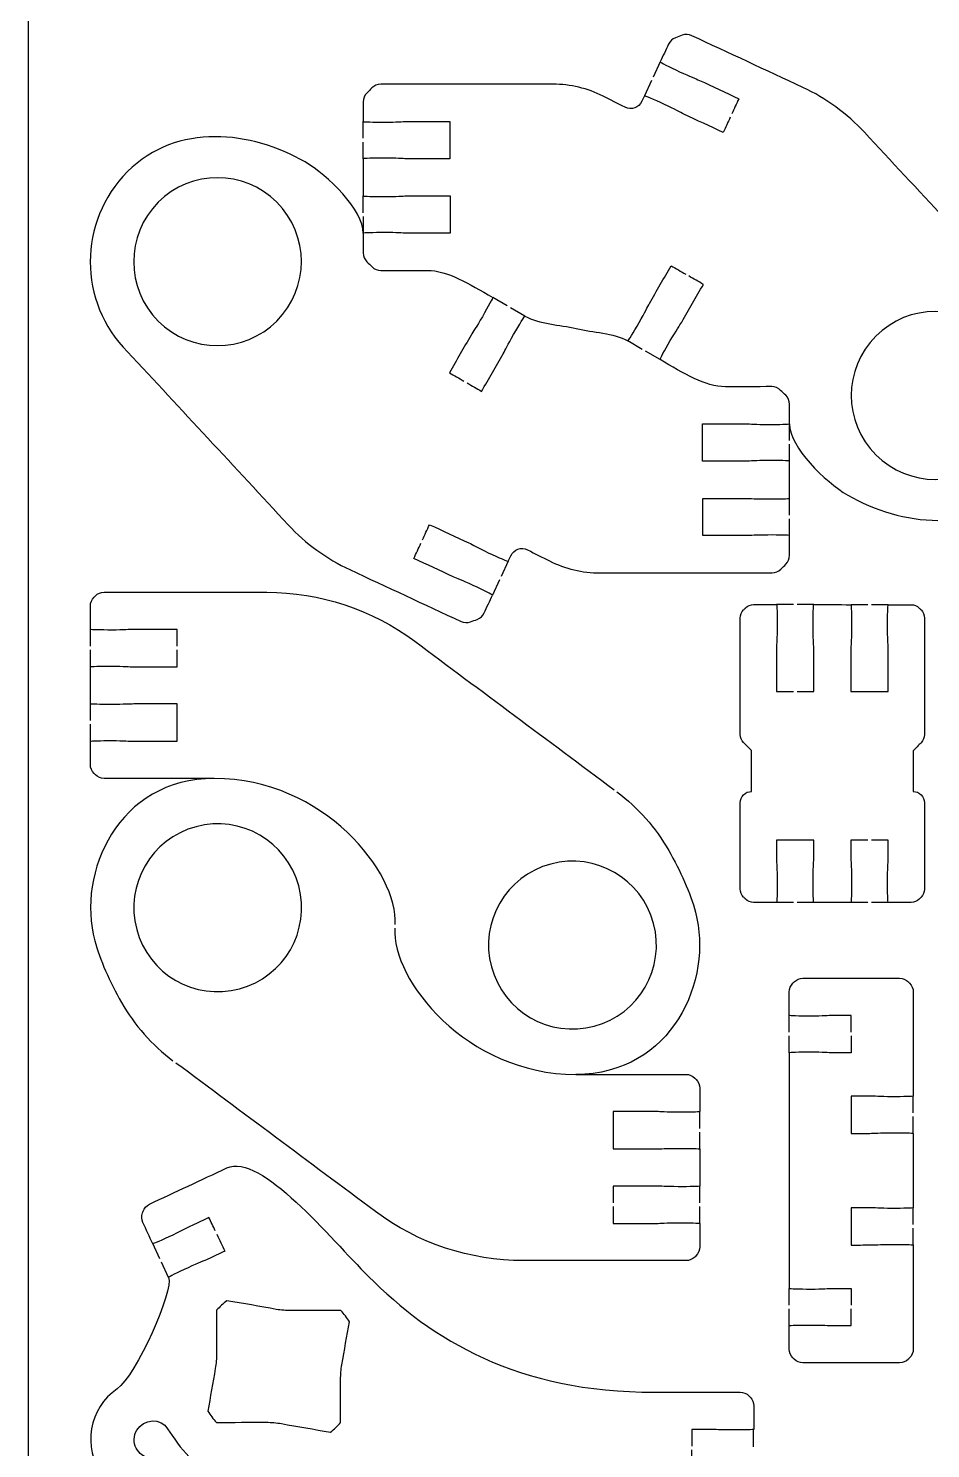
# Model space of a CAD drawing. Extents: x 0 to 410, y 0 to 300.
# Drawn here: x 0.2 to 72.9, y 127.8 to 242.2 of the extents above; entities that cross this region are included whole.
import ezdxf

# ---------------------------------------------------------------- set-up
doc = ezdxf.new("R2010")
doc.units = 0
doc.header["$MEASUREMENT"] = 0
doc.layers.add('DEFAULT', color=18, linetype='CONTINUOUS')

msp = doc.modelspace()

# ---------------------------------------------------------------- linework, layer by layer
at = {"layer": 'DEFAULT', "color": 18}
msp.add_lwpolyline([(200.18, 0.18), (0.18, 0.18), (0.18, 300.18), (200.18, 300.18)], close=True, dxfattribs=at)
at = {"layer": 'DEFAULT', "color": 1}
for points in [[(51.14, 239.54), (50.57, 238.32)], [(50.44, 238.04), (49.87, 236.82)], [(27.18, 233.39), (27.18, 234.74)], [(27.18, 231.74), (27.18, 233.09)], [(27.18, 227.39), (27.18, 228.74)], [(27.18, 227.09), (27.18, 225.92), (27.18, 225.74)], [(38.8, 219.88), (37.63, 220.56)], [(40.23, 219.06), (39.06, 219.73)], [(49.69, 216.37), (48.52, 217.05)], [(51.12, 215.55), (49.95, 216.23)], [(61.56, 209.02), (61.56, 210.37)], [(61.56, 207.37), (61.56, 208.72)], [(61.57, 203.02), (61.57, 204.36)], [(61.57, 201.37), (61.57, 202.72)], [(38.88, 199.29), (38.31, 198.07)], [(38.18, 197.8), (37.61, 196.57)], [(61.88, 195.8), (60.52, 195.8)], [(63.52, 195.8), (62.18, 195.8)], [(67.88, 195.79), (66.53, 195.79)], [(69.52, 195.79), (68.18, 195.79)], [(5.18, 192.45), (5.18, 193.8)], [(5.18, 190.8), (5.18, 192.15)], [(5.18, 186.45), (5.18, 187.79)], [(5.18, 184.8), (5.18, 186.15)], [(61.88, 171.8), (60.52, 171.8)], [(63.52, 171.8), (62.18, 171.8)], [(67.88, 171.79), (66.53, 171.79)], [(69.52, 171.79), (68.18, 171.79)], [(61.55, 161.33), (61.55, 162.68)], [(61.55, 159.68), (61.55, 161.03)], [(71.55, 154.83), (71.55, 156.18)], [(54.33, 153.58), (54.33, 154.93)], [(71.55, 153.18), (71.55, 154.53)], [(54.33, 151.93), (54.33, 153.28)], [(54.33, 147.57), (54.33, 148.92)], [(54.33, 145.92), (54.33, 147.27)], [(71.55, 145.83), (71.55, 147.18)], [(71.55, 144.18), (71.55, 145.53)], [(10.78, 143.07), (10.21, 144.29)], [(11.48, 141.57), (10.91, 142.79)], [(61.55, 139.33), (61.55, 140.68)], [(61.55, 137.68), (61.55, 139.03)], [(58.67, 127.92), (58.67, 129.27)]]:
    msp.add_lwpolyline(points, dxfattribs=at)
for points, knots in [([(61.56, 210.37), (61.56, 208.5), (64.43, 205.69), (66.26, 204.63), (70.57, 202.15), (76.58, 201.41), (80.58, 205.41), (84.58, 209.41), (84.57, 215.93), (80.57, 219.93), (76.25, 224.58), (71.93, 229.23), (67.61, 233.87), (66.2, 235.39), (64.52, 236.62), (62.64, 237.49), (59.66, 238.88), (56.67, 240.27), (53.68, 241.66), (53.44, 241.78), (53.16, 241.79), (52.91, 241.7), (52.73, 241.63), (52.55, 241.57), (52.37, 241.5), (52.12, 241.41), (51.92, 241.22), (51.81, 240.98), (51.58, 240.5), (51.36, 240.02), (51.14, 239.54), (51.14, 239.51), (51.84, 239.16), (52.7, 238.75), (53.57, 238.35), (54, 238.2), (54.3, 238.06), (55.36, 237.57), (56.42, 237.08), (57.48, 236.58), (57.29, 236.18), (57.1, 235.77), (56.91, 235.36)], [0, 0, 0, 0, 1, 1, 1, 2, 2, 2, 3, 3, 3, 56.960298, 56.960298, 56.960298, 57.960298, 57.960298, 57.960298, 86.002445, 86.002445, 86.002445, 87.002445, 87.002445, 87.002445, 88.644548, 88.644548, 88.644548, 89.644548, 89.644548, 89.644548, 94.145259, 94.145259, 94.145259, 95.145259, 95.145259, 95.145259, 96.145259, 96.145259, 96.145259, 106.068585, 106.068585, 106.068585, 109.893895, 109.893895, 109.893895, 109.893895]), ([(56.78, 235.09), (56.6, 234.68), (56.41, 234.27), (56.22, 233.86), (55.16, 234.35), (54.1, 234.84), (53.04, 235.34), (52.74, 235.48), (52.35, 235.72), (51.48, 236.12), (50.6, 236.53), (49.89, 236.83), (49.87, 236.81), (49.8, 236.66), (49.73, 236.51), (49.66, 236.37), (49.42, 235.85), (48.81, 235.64), (48.3, 235.9), (47.71, 236.19), (47.12, 236.49), (46.53, 236.79), (45.28, 237.42), (43.89, 237.75), (42.48, 237.75), (37.85, 237.75), (33.22, 237.75), (28.59, 237.74), (28.32, 237.74), (28.07, 237.64), (27.88, 237.45), (27.75, 237.32), (27.61, 237.18), (27.47, 237.04), (27.28, 236.85), (27.18, 236.6), (27.18, 236.33), (27.18, 235.8), (27.18, 235.27), (27.18, 234.74), (27.21, 234.71), (27.98, 234.69), (28.93, 234.69), (29.9, 234.7), (30.34, 234.74), (30.68, 234.75), (31.84, 234.75), (33.01, 234.75), (34.18, 234.75), (34.18, 233.75), (34.18, 232.74), (34.18, 231.74), (33.01, 231.74), (31.85, 231.74), (30.68, 231.74), (30.34, 231.74), (29.9, 231.79), (28.93, 231.79), (27.98, 231.79), (27.21, 231.77), (27.18, 231.74), (27.18, 230.74), (27.18, 229.74), (27.19, 228.74), (27.22, 228.71), (27.99, 228.69), (28.93, 228.69), (29.9, 228.69), (30.35, 228.74), (30.68, 228.75), (31.85, 228.75), (33.02, 228.75), (34.19, 228.75), (34.19, 227.74), (34.19, 226.74), (34.19, 225.74), (33.02, 225.74), (31.85, 225.74), (30.68, 225.74), (30.35, 225.74), (29.9, 225.79), (28.94, 225.79), (27.98, 225.79), (27.21, 225.76), (27.19, 225.74), (27.19, 227.61), (24.32, 230.42), (22.49, 231.48), (18.17, 233.96), (12.17, 234.7), (8.17, 230.7), (4.17, 226.69), (4.17, 220.18), (8.18, 216.18), (12.5, 211.53), (16.82, 206.88), (21.14, 202.23), (22.54, 200.72), (24.23, 199.49), (26.1, 198.62), (29.09, 197.23), (32.08, 195.83), (35.07, 194.44), (35.31, 194.33), (35.59, 194.32), (35.83, 194.41), (36.01, 194.48), (36.2, 194.54), (36.38, 194.61), (36.63, 194.7), (36.83, 194.89), (36.94, 195.13), (37.16, 195.61), (37.39, 196.09), (37.61, 196.57), (37.58, 196.61), (36.9, 196.95), (36.05, 197.35), (35.17, 197.76), (34.74, 197.91), (34.44, 198.05), (33.38, 198.54), (32.33, 199.03), (31.27, 199.52), (31.46, 199.93), (31.65, 200.34), (31.84, 200.75)], [0, 0, 0, 0, 3.82531, 3.82531, 3.82531, 13.744428, 13.744428, 13.744428, 14.744428, 14.744428, 14.744428, 15.744428, 15.744428, 15.744428, 17.144785, 17.144785, 17.144785, 18.144785, 18.144785, 18.144785, 23.766289, 23.766289, 23.766289, 24.766289, 24.766289, 24.766289, 64.136294, 64.136294, 64.136294, 65.136294, 65.136294, 65.136294, 66.776782, 66.776782, 66.776782, 67.776782, 67.776782, 67.776782, 72.276782, 72.276782, 72.276782, 73.276782, 73.276782, 73.276782, 74.276782, 74.276782, 74.276782, 84.206782, 84.206782, 84.206782, 92.716782, 92.716782, 92.716782, 102.626787, 102.626787, 102.626787, 103.626787, 103.626787, 103.626787, 104.626787, 104.626787, 104.626787, 113.12681, 113.12681, 113.12681, 114.12681, 114.12681, 114.12681, 115.12681, 115.12681, 115.12681, 125.05681, 125.05681, 125.05681, 133.56681, 133.56681, 133.56681, 143.496815, 143.496815, 143.496815, 144.496815, 144.496815, 144.496815, 145.496815, 145.496815, 145.496815, 146.496815, 146.496815, 146.496815, 147.496815, 147.496815, 147.496815, 148.496815, 148.496815, 148.496815, 202.46444, 202.46444, 202.46444, 203.46444, 203.46444, 203.46444, 231.506587, 231.506587, 231.506587, 232.506587, 232.506587, 232.506587, 234.145245, 234.145245, 234.145245, 235.145245, 235.145245, 235.145245, 239.665023, 239.665023, 239.665023, 240.665023, 240.665023, 240.665023, 241.665023, 241.665023, 241.665023, 251.57928, 251.57928, 251.57928, 255.404591, 255.404591, 255.404591, 255.404591]), ([(20.21, 228.23), (22.86, 225.6), (22.86, 221.31), (20.22, 218.66), (17.58, 216.02), (13.29, 216.01), (10.65, 218.65), (8.01, 221.3), (8.01, 225.58), (10.64, 228.23), (13.28, 230.87), (17.57, 230.87), (20.21, 228.23)], [0, 0, 0, 0, 1, 1, 1, 2, 2, 2, 3, 3, 3, 4, 4, 4, 4]), ([(27.19, 225.74), (27.19, 225.21), (27.19, 224.68), (27.19, 224.15), (27.19, 223.88), (27.3, 223.63), (27.48, 223.44), (27.62, 223.3), (27.76, 223.17), (27.9, 223.03), (28.08, 222.84), (28.34, 222.74), (28.6, 222.74), (28.6, 222.74), (31.41, 222.74), (32.34, 222.74), (34, 222.74), (35.69, 221.68), (37.63, 220.56), (37.65, 220.53), (37.27, 219.85), (36.79, 219.01), (36.31, 218.18), (36.05, 217.82), (35.88, 217.52), (35.3, 216.51), (34.71, 215.5), (34.13, 214.49), (34.52, 214.27), (34.91, 214.04), (35.3, 213.82)], [0, 0, 0, 0, 4.510011, 4.510011, 4.510011, 5.510011, 5.510011, 5.510011, 7.157585, 7.157585, 7.157585, 8.157585, 8.157585, 8.157585, 9.157585, 9.157585, 9.157585, 10.157585, 10.157585, 10.157585, 11.157585, 11.157585, 11.157585, 12.157585, 12.157585, 12.157585, 22.076743, 22.076743, 22.076743, 25.915623, 25.915623, 25.915623, 25.915623]), ([(31.96, 201.02), (32.15, 201.43), (32.34, 201.83), (32.53, 202.24), (33.59, 201.75), (34.65, 201.26), (35.71, 200.77), (36.01, 200.63), (36.39, 200.39), (37.27, 199.98), (38.14, 199.58), (38.86, 199.27), (38.88, 199.29), (38.95, 199.44), (39.02, 199.59), (39.09, 199.74), (39.32, 200.25), (39.94, 200.47), (40.44, 200.21), (41.03, 199.91), (41.62, 199.62), (42.21, 199.32), (43.47, 198.69), (44.86, 198.35), (46.27, 198.35), (50.9, 198.36), (55.53, 198.36), (60.16, 198.36), (60.42, 198.36), (60.68, 198.47), (60.86, 198.65), (61, 198.79), (61.14, 198.93), (61.28, 199.07), (61.46, 199.25), (61.57, 199.51), (61.57, 199.78), (61.57, 200.31), (61.57, 200.84), (61.57, 201.37), (61.54, 201.39), (60.76, 201.42), (59.82, 201.41), (58.85, 201.41), (58.4, 201.36), (58.07, 201.36), (56.9, 201.36), (55.73, 201.36), (54.57, 201.36), (54.57, 202.36), (54.57, 203.36), (54.57, 204.36), (55.73, 204.36), (56.9, 204.36), (58.06, 204.36), (58.4, 204.36), (58.85, 204.31), (59.82, 204.32), (60.76, 204.32), (61.54, 204.34), (61.57, 204.36), (61.56, 205.37), (61.56, 206.37), (61.56, 207.37), (61.53, 207.4), (60.76, 207.42), (59.81, 207.41), (58.85, 207.42), (58.4, 207.36), (58.07, 207.36), (56.9, 207.36), (55.73, 207.36), (54.56, 207.36), (54.56, 208.36), (54.56, 209.36), (54.56, 210.36), (55.73, 210.36), (56.9, 210.37), (58.06, 210.37), (58.4, 210.37), (58.85, 210.32), (59.81, 210.32), (60.76, 210.32), (61.53, 210.34), (61.56, 210.37), (61.56, 210.9), (61.56, 211.43), (61.56, 211.96), (61.56, 212.22), (61.45, 212.48), (61.27, 212.67), (61.13, 212.8), (60.99, 212.94), (60.85, 213.07), (60.67, 213.26), (60.41, 213.37), (60.14, 213.37), (60.14, 213.37), (57.34, 213.36), (56.4, 213.36), (54.75, 213.36), (53.06, 214.43), (51.12, 215.55), (51.12, 215.6), (51.48, 216.27), (51.95, 217.09), (52.44, 217.93), (52.7, 218.29), (52.87, 218.58), (53.45, 219.59), (54.03, 220.6), (54.62, 221.61), (54.22, 221.84), (53.83, 222.06), (53.44, 222.29)], [0, 0, 0, 0, 3.82531, 3.82531, 3.82531, 13.744428, 13.744428, 13.744428, 14.744428, 14.744428, 14.744428, 15.744428, 15.744428, 15.744428, 17.144785, 17.144785, 17.144785, 18.144785, 18.144785, 18.144785, 23.770796, 23.770796, 23.770796, 24.770796, 24.770796, 24.770796, 64.140808, 64.140808, 64.140808, 65.140808, 65.140808, 65.140808, 66.795438, 66.795438, 66.795438, 67.795438, 67.795438, 67.795438, 72.305449, 72.305449, 72.305449, 73.305449, 73.305449, 73.305449, 74.305449, 74.305449, 74.305449, 84.235454, 84.235454, 84.235454, 92.745454, 92.745454, 92.745454, 102.655459, 102.655459, 102.655459, 103.655459, 103.655459, 103.655459, 104.655459, 104.655459, 104.655459, 113.165465, 113.165465, 113.165465, 114.165465, 114.165465, 114.165465, 115.165465, 115.165465, 115.165465, 125.095465, 125.095465, 125.095465, 133.595465, 133.595465, 133.595465, 143.515485, 143.515485, 143.515485, 144.515485, 144.515485, 144.515485, 145.515485, 145.515485, 145.515485, 150.025496, 150.025496, 150.025496, 151.025496, 151.025496, 151.025496, 152.67307, 152.67307, 152.67307, 153.67307, 153.67307, 153.67307, 154.67307, 154.67307, 154.67307, 155.68307, 155.68307, 155.68307, 156.68307, 156.68307, 156.68307, 157.68307, 157.68307, 157.68307, 167.597232, 167.597232, 167.597232, 171.42744, 171.42744, 171.42744, 171.42744]), ([(35.56, 213.67), (35.95, 213.44), (36.34, 213.22), (36.73, 212.99), (37.32, 214), (37.9, 215.01), (38.48, 216.02), (38.65, 216.32), (38.83, 216.73), (39.31, 217.56), (39.79, 218.39), (40.19, 219.06), (40.23, 219.06), (40.8, 218.73), (41.5, 218.56), (42.23, 218.43), (42.95, 218.3), (43.7, 218.21), (44.37, 218.05), (45.71, 217.73), (47.38, 217.71), (48.52, 217.05), (48.56, 217.05), (48.96, 217.71), (49.44, 218.54), (49.92, 219.38), (50.1, 219.79), (50.27, 220.08), (50.85, 221.09), (51.43, 222.1), (52.02, 223.11), (52.41, 222.89), (52.8, 222.66), (53.19, 222.44)], [0, 0, 0, 0, 3.830209, 3.830209, 3.830209, 13.74437, 13.74437, 13.74437, 14.74437, 14.74437, 14.74437, 15.74437, 15.74437, 15.74437, 16.74437, 16.74437, 16.74437, 17.74437, 17.74437, 17.74437, 18.74437, 18.74437, 18.74437, 19.74437, 19.74437, 19.74437, 20.74437, 20.74437, 20.74437, 30.663529, 30.663529, 30.663529, 34.493738, 34.493738, 34.493738, 34.493738]), ([(68.53, 207.87), (65.89, 210.51), (65.88, 214.8), (68.53, 217.44), (71.17, 220.09), (75.45, 220.09), (78.1, 217.45), (80.74, 214.81), (80.74, 210.53), (78.1, 207.88), (75.46, 205.24), (71.18, 205.23), (68.53, 207.87)], [0, 0, 0, 0, 1, 1, 1, 2, 2, 2, 3, 3, 3, 4, 4, 4, 4]), ([(12.17, 192.45), (12.17, 192.9), (12.17, 193.35), (12.17, 193.8), (11.01, 193.8), (9.84, 193.8), (8.67, 193.8), (8.34, 193.8), (7.89, 193.75), (6.92, 193.75), (5.98, 193.75), (5.22, 193.77), (5.18, 193.8), (5.18, 194.43), (5.18, 195.06), (5.18, 195.69), (5.18, 195.96), (5.28, 196.21), (5.47, 196.4), (5.51, 196.43), (5.54, 196.47), (5.58, 196.5), (5.76, 196.7), (6.02, 196.8), (6.28, 196.8), (10.66, 196.8), (15.03, 196.8), (19.4, 196.8), (23.7, 196.8), (27.89, 195.41), (31.35, 192.84), (36.7, 188.86), (42.06, 184.87), (47.42, 180.88)], [0, 0, 0, 0, 3.82, 3.82, 3.82, 13.74, 13.74, 13.74, 14.74, 14.74, 14.74, 15.74, 15.74, 15.74, 21.11, 21.11, 21.11, 22.11, 22.11, 22.11, 22.534264, 22.534264, 22.534264, 23.534264, 23.534264, 23.534264, 60.734264, 60.734264, 60.734264, 61.734264, 61.734264, 61.734264, 118.528645, 118.528645, 118.528645, 118.528645]), ([(67.88, 176.8), (67.42, 176.8), (66.97, 176.8), (66.52, 176.8), (66.52, 176.3), (66.52, 175.8), (66.52, 175.3), (66.52, 174.96), (66.57, 174.51), (66.57, 173.55), (66.57, 172.58), (66.55, 171.8), (66.52, 171.8), (65.52, 171.8), (64.52, 171.8), (63.52, 171.8), (63.49, 171.8), (63.47, 172.58), (63.47, 173.55), (63.47, 174.51), (63.52, 174.96), (63.52, 175.3), (63.52, 175.8), (63.52, 176.3), (63.52, 176.8), (62.52, 176.8), (61.52, 176.8), (60.52, 176.8), (60.52, 176.3), (60.52, 175.8), (60.52, 175.3), (60.52, 174.96), (60.57, 174.51), (60.57, 173.55), (60.57, 172.58), (60.55, 171.8), (60.52, 171.8), (59.9, 171.8), (59.28, 171.8), (58.67, 171.8), (58.42, 171.8), (58.19, 171.9), (58.02, 172.06), (57.97, 172.12), (57.91, 172.17), (57.86, 172.22), (57.69, 172.39), (57.59, 172.63), (57.59, 172.87), (57.59, 175.19), (57.59, 177.51), (57.59, 179.83), (57.59, 180.33), (58.01, 180.74), (58.51, 180.74), (58.51, 181.84), (58.51, 182.93), (58.51, 184.03), (58.29, 184.24), (58.08, 184.46), (57.86, 184.68), (57.69, 184.85), (57.59, 185.08), (57.59, 185.33), (57.59, 188.46), (57.59, 191.59), (57.59, 194.73), (57.59, 194.97), (57.69, 195.2), (57.86, 195.37), (57.91, 195.42), (57.97, 195.48), (58.02, 195.53), (58.19, 195.7), (58.42, 195.8), (58.67, 195.8), (59.28, 195.8), (59.9, 195.8), (60.52, 195.8), (60.55, 195.8), (60.57, 195.01), (60.57, 194.05), (60.57, 193.08), (60.52, 192.63), (60.52, 192.3), (60.52, 191.13), (60.52, 189.96), (60.52, 188.8), (60.97, 188.8), (61.42, 188.8), (61.88, 188.8)], [0, 0, 0, 0, 3.84, 3.84, 3.84, 8.09, 8.09, 8.09, 9.09, 9.09, 9.09, 10.09, 10.09, 10.09, 18.59, 18.59, 18.59, 19.59, 19.59, 19.59, 20.59, 20.59, 20.59, 24.84, 24.84, 24.84, 33.35, 33.35, 33.35, 37.6, 37.6, 37.6, 38.6, 38.6, 38.6, 39.6, 39.6, 39.6, 44.86, 44.86, 44.86, 45.86, 45.86, 45.86, 46.475224, 46.475224, 46.475224, 47.475224, 47.475224, 47.475224, 67.195224, 67.195224, 67.195224, 68.195224, 68.195224, 68.195224, 77.505224, 77.505224, 77.505224, 80.100315, 80.100315, 80.100315, 81.100315, 81.100315, 81.100315, 107.750315, 107.750315, 107.750315, 108.750315, 108.750315, 108.750315, 109.365539, 109.365539, 109.365539, 110.365539, 110.365539, 110.365539, 115.625539, 115.625539, 115.625539, 116.625539, 116.625539, 116.625539, 117.625539, 117.625539, 117.625539, 127.545539, 127.545539, 127.545539, 131.385539, 131.385539, 131.385539, 131.385539]), ([(62.18, 188.8), (62.62, 188.8), (63.07, 188.8), (63.52, 188.8), (63.52, 189.96), (63.52, 191.13), (63.52, 192.3), (63.52, 192.63), (63.47, 193.08), (63.47, 194.05), (63.47, 195.01), (63.49, 195.8), (63.52, 195.8), (64.52, 195.8), (65.52, 195.8), (66.52, 195.79), (66.55, 195.72), (66.57, 194.97), (66.57, 194.05), (66.57, 193.08), (66.52, 192.63), (66.52, 192.3), (66.52, 191.13), (66.52, 189.96), (66.52, 188.8), (67.52, 188.8), (68.52, 188.8), (69.52, 188.8), (69.52, 189.96), (69.52, 191.13), (69.52, 192.3), (69.52, 192.63), (69.47, 193.08), (69.47, 194.05), (69.47, 194.97), (69.49, 195.72), (69.52, 195.79), (70.14, 195.79), (70.76, 195.79), (71.38, 195.79), (71.63, 195.79), (71.86, 195.7), (72.03, 195.52), (72.08, 195.47), (72.13, 195.42), (72.18, 195.37), (72.36, 195.2), (72.45, 194.97), (72.45, 194.72), (72.45, 191.59), (72.45, 188.46), (72.45, 185.32), (72.45, 185.08), (72.36, 184.85), (72.18, 184.67), (71.97, 184.46), (71.75, 184.24), (71.53, 184.02), (71.53, 182.93), (71.53, 181.83), (71.53, 180.74), (71.79, 180.74), (72.02, 180.64), (72.18, 180.47), (72.35, 180.31), (72.45, 180.08), (72.45, 179.82), (72.45, 177.5), (72.45, 175.18), (72.45, 172.87), (72.45, 172.62), (72.36, 172.39), (72.18, 172.22), (72.13, 172.16), (72.08, 172.11), (72.03, 172.06), (71.86, 171.89), (71.63, 171.79), (71.38, 171.79), (70.76, 171.79), (70.14, 171.79), (69.52, 171.79), (69.5, 171.79), (69.47, 172.58), (69.47, 173.55), (69.47, 174.51), (69.52, 174.96), (69.52, 175.3), (69.52, 175.8), (69.52, 176.3), (69.52, 176.8), (69.07, 176.8), (68.63, 176.8), (68.18, 176.8)], [0, 0, 0, 0, 3.82, 3.82, 3.82, 13.74, 13.74, 13.74, 14.74, 14.74, 14.74, 15.74, 15.74, 15.74, 24.25, 24.25, 24.25, 25.25, 25.25, 25.25, 26.25, 26.25, 26.25, 36.17, 36.17, 36.17, 44.68, 44.68, 44.68, 54.6, 54.6, 54.6, 55.6, 55.6, 55.6, 56.6, 56.6, 56.6, 61.87, 61.87, 61.87, 62.87, 62.87, 62.87, 63.485224, 63.485224, 63.485224, 64.485224, 64.485224, 64.485224, 91.135224, 91.135224, 91.135224, 92.135224, 92.135224, 92.135224, 94.737376, 94.737376, 94.737376, 104.047376, 104.047376, 104.047376, 105.047376, 105.047376, 105.047376, 106.047376, 106.047376, 106.047376, 125.767376, 125.767376, 125.767376, 126.767376, 126.767376, 126.767376, 127.3826, 127.3826, 127.3826, 128.3826, 128.3826, 128.3826, 133.6526, 133.6526, 133.6526, 134.6526, 134.6526, 134.6526, 135.6526, 135.6526, 135.6526, 139.9026, 139.9026, 139.9026, 143.7226, 143.7226, 143.7226, 143.7226]), ([(15.17, 181.79), (12.21, 181.79), (9.25, 181.79), (6.28, 181.79), (6.02, 181.79), (5.76, 181.9), (5.58, 182.09), (5.54, 182.12), (5.51, 182.16), (5.47, 182.19), (5.28, 182.38), (5.18, 182.64), (5.18, 182.9), (5.18, 183.53), (5.18, 184.16), (5.18, 184.79), (5.25, 184.82), (6, 184.84), (6.92, 184.84), (7.89, 184.84), (8.34, 184.79), (8.67, 184.79), (9.84, 184.79), (11.01, 184.79), (12.17, 184.79), (12.17, 185.79), (12.17, 186.79), (12.17, 187.79), (11.01, 187.79), (9.84, 187.79), (8.67, 187.79), (8.34, 187.79), (7.89, 187.75), (6.92, 187.75), (5.96, 187.75), (5.18, 187.77), (5.18, 187.79), (5.18, 188.8), (5.18, 189.8), (5.18, 190.8), (5.18, 190.82), (5.96, 190.85), (6.92, 190.84), (7.89, 190.84), (8.34, 190.79), (8.67, 190.79), (9.84, 190.79), (11.01, 190.79), (12.17, 190.79), (12.17, 191.25), (12.17, 191.7), (12.17, 192.15)], [0, 0, 0, 0, 25.21, 25.21, 25.21, 26.21, 26.21, 26.21, 26.634264, 26.634264, 26.634264, 27.634264, 27.634264, 27.634264, 32.994264, 32.994264, 32.994264, 33.994264, 33.994264, 33.994264, 34.994264, 34.994264, 34.994264, 44.914269, 44.914269, 44.914269, 53.424269, 53.424269, 53.424269, 63.344274, 63.344274, 63.344274, 64.344274, 64.344274, 64.344274, 65.344274, 65.344274, 65.344274, 73.854274, 73.854274, 73.854274, 74.854274, 74.854274, 74.854274, 75.854274, 75.854274, 75.854274, 85.774274, 85.774274, 85.774274, 89.614274, 89.614274, 89.614274, 89.614274]), ([(29.76, 170.01), (30.03, 174.15), (24.01, 181.79), (15.17, 181.79), (7.41, 181.79), (4.06, 174.18), (5.53, 168.71), (5.94, 167.18), (6.74, 165.38), (7.68, 163.74), (8.73, 161.9), (10.16, 160.3), (11.84, 159.03)], [0, 0, 0, 0, 1, 1, 1, 2, 2, 2, 3, 3, 3, 4, 4, 4, 4]), ([(47.65, 180.7), (49.34, 179.42), (50.77, 177.82), (51.82, 175.98), (52.76, 174.34), (53.57, 172.54), (53.98, 171.01), (55.44, 165.55), (52.09, 157.93), (44.33, 157.93)], [0, 0, 0, 0, 1, 1, 1, 2, 2, 2, 3, 3, 3, 3]), ([(13.7, 177.9), (17.31, 178.87), (21.02, 176.73), (21.98, 173.12), (22.95, 169.51), (20.81, 165.8), (17.2, 164.83), (13.58, 163.86), (9.87, 166.01), (8.91, 169.62), (7.94, 173.23), (10.08, 176.94), (13.7, 177.9)], [0, 0, 0, 0, 1, 1, 1, 2, 2, 2, 3, 3, 3, 4, 4, 4, 4]), ([(45.81, 161.82), (42.2, 160.85), (38.49, 163), (37.52, 166.61), (36.55, 170.21), (38.7, 173.93), (42.31, 174.89), (45.92, 175.86), (49.63, 173.71), (50.6, 170.1), (51.56, 166.5), (49.42, 162.78), (45.81, 161.82)], [0, 0, 0, 0, 1, 1, 1, 2, 2, 2, 3, 3, 3, 4, 4, 4, 4]), ([(29.73, 169.72), (29.46, 165.59), (35.49, 157.93), (44.33, 157.93), (47.29, 157.93), (50.26, 157.93), (53.22, 157.93), (53.49, 157.93), (53.74, 157.82), (53.93, 157.63), (53.96, 157.6), (54, 157.56), (54.03, 157.53), (54.22, 157.34), (54.33, 157.09), (54.33, 156.82), (54.33, 156.19), (54.33, 155.56), (54.33, 154.93), (54.26, 154.89), (53.5, 154.88), (52.58, 154.88), (51.61, 154.88), (51.17, 154.93), (50.83, 154.93), (49.66, 154.93), (48.5, 154.93), (47.33, 154.93), (47.33, 153.93), (47.33, 152.93), (47.33, 151.92), (48.5, 151.93), (49.66, 151.93), (50.83, 151.93), (51.17, 151.92), (51.61, 151.97), (52.58, 151.97), (53.54, 151.97), (54.32, 151.95), (54.33, 151.92), (54.33, 150.92), (54.33, 149.92), (54.33, 148.92), (54.33, 148.9), (53.55, 148.87), (52.58, 148.88), (51.61, 148.88), (51.17, 148.93), (50.83, 148.93), (49.66, 148.93), (48.5, 148.93), (47.33, 148.93), (47.33, 148.48), (47.33, 148.03), (47.33, 147.58)], [0, 0, 0, 0, 1, 1, 1, 26.21, 26.21, 26.21, 27.21, 27.21, 27.21, 27.634264, 27.634264, 27.634264, 28.634264, 28.634264, 28.634264, 34.004264, 34.004264, 34.004264, 35.004264, 35.004264, 35.004264, 36.004264, 36.004264, 36.004264, 45.924269, 45.924269, 45.924269, 54.434269, 54.434269, 54.434269, 64.354274, 64.354274, 64.354274, 65.354274, 65.354274, 65.354274, 66.354274, 66.354274, 66.354274, 74.864274, 74.864274, 74.864274, 75.864274, 75.864274, 75.864274, 76.864274, 76.864274, 76.864274, 86.784274, 86.784274, 86.784274, 90.604274, 90.604274, 90.604274, 90.604274]), ([(66.55, 161.33), (66.55, 161.78), (66.55, 162.23), (66.55, 162.68), (66.05, 162.68), (65.55, 162.68), (65.05, 162.68), (64.71, 162.68), (64.26, 162.63), (63.3, 162.63), (62.33, 162.63), (61.55, 162.65), (61.55, 162.68), (61.55, 163.31), (61.55, 163.94), (61.55, 164.57), (61.55, 164.84), (61.65, 165.09), (61.84, 165.28), (61.88, 165.31), (61.91, 165.35), (61.95, 165.38), (62.13, 165.57), (62.39, 165.68), (62.65, 165.68), (65.25, 165.68), (67.84, 165.68), (70.44, 165.68), (70.71, 165.68), (70.96, 165.57), (71.15, 165.38), (71.18, 165.35), (71.22, 165.31), (71.25, 165.28), (71.44, 165.09), (71.55, 164.84), (71.55, 164.57), (71.55, 161.77), (71.55, 158.98), (71.55, 156.18), (71.55, 156.15), (70.76, 156.13), (69.8, 156.13), (68.83, 156.13), (68.38, 156.18), (68.05, 156.18), (67.55, 156.18), (67.05, 156.18), (66.55, 156.18), (66.55, 155.17), (66.55, 154.17), (66.55, 153.17), (67.05, 153.17), (67.55, 153.18), (68.05, 153.18), (68.38, 153.18), (68.83, 153.23), (69.8, 153.23), (70.76, 153.23), (71.55, 153.21), (71.55, 153.18), (71.55, 151.18), (71.55, 149.18), (71.55, 147.18), (71.55, 147.15), (70.76, 147.13), (69.8, 147.13), (68.83, 147.13), (68.38, 147.18), (68.05, 147.18), (67.55, 147.18), (67.05, 147.18), (66.55, 147.18), (66.55, 146.18), (66.55, 145.17), (66.55, 144.17), (67.05, 144.18), (67.55, 144.18), (68.05, 144.18), (68.38, 144.18), (68.83, 144.23), (69.8, 144.23), (70.72, 144.23), (71.47, 144.21), (71.55, 144.18), (71.55, 141.38), (71.55, 138.58), (71.55, 135.78), (71.55, 135.52), (71.44, 135.26), (71.25, 135.08), (71.22, 135.04), (71.18, 135.01), (71.15, 134.97), (70.96, 134.78), (70.71, 134.68), (70.44, 134.68), (67.84, 134.68), (65.25, 134.68), (62.65, 134.68), (62.39, 134.68), (62.13, 134.78), (61.95, 134.97), (61.91, 135.01), (61.88, 135.04), (61.84, 135.08), (61.65, 135.26), (61.55, 135.52), (61.55, 135.78), (61.55, 136.41), (61.55, 137.04), (61.55, 137.68), (61.55, 137.7), (62.33, 137.73), (63.3, 137.73), (64.26, 137.73), (64.71, 137.68), (65.05, 137.68), (65.55, 137.68), (66.05, 137.68), (66.55, 137.68), (66.55, 138.13), (66.55, 138.58), (66.55, 139.03)], [0, 0, 0, 0, 3.83, 3.83, 3.83, 8.08, 8.08, 8.08, 9.08, 9.08, 9.08, 10.08, 10.08, 10.08, 15.45, 15.45, 15.45, 16.45, 16.45, 16.45, 16.874264, 16.874264, 16.874264, 17.874264, 17.874264, 17.874264, 39.954264, 39.954264, 39.954264, 40.954264, 40.954264, 40.954264, 41.378528, 41.378528, 41.378528, 42.378528, 42.378528, 42.378528, 66.168528, 66.168528, 66.168528, 67.168528, 67.168528, 67.168528, 68.168528, 68.168528, 68.168528, 72.41854, 72.41854, 72.41854, 80.92854, 80.92854, 80.92854, 85.178552, 85.178552, 85.178552, 86.178552, 86.178552, 86.178552, 87.178552, 87.178552, 87.178552, 104.178552, 104.178552, 104.178552, 105.178552, 105.178552, 105.178552, 106.178552, 106.178552, 106.178552, 110.428563, 110.428563, 110.428563, 118.938569, 118.938569, 118.938569, 123.188581, 123.188581, 123.188581, 124.188581, 124.188581, 124.188581, 125.188581, 125.188581, 125.188581, 148.988581, 148.988581, 148.988581, 149.988581, 149.988581, 149.988581, 150.412845, 150.412845, 150.412845, 151.412845, 151.412845, 151.412845, 173.492845, 173.492845, 173.492845, 174.492845, 174.492845, 174.492845, 174.917109, 174.917109, 174.917109, 175.917109, 175.917109, 175.917109, 181.287109, 181.287109, 181.287109, 182.287109, 182.287109, 182.287109, 183.287109, 183.287109, 183.287109, 187.537109, 187.537109, 187.537109, 191.367109, 191.367109, 191.367109, 191.367109]), ([(66.55, 161.03), (66.55, 160.58), (66.55, 160.13), (66.55, 159.67), (66.05, 159.67), (65.55, 159.67), (65.05, 159.67), (64.71, 159.67), (64.26, 159.72), (63.3, 159.72), (62.33, 159.72), (61.55, 159.7), (61.55, 159.67), (61.55, 153.34), (61.55, 147.01), (61.55, 140.68), (61.55, 140.65), (62.33, 140.63), (63.3, 140.63), (64.26, 140.63), (64.71, 140.68), (65.05, 140.68), (65.55, 140.68), (66.05, 140.68), (66.55, 140.68), (66.55, 140.23), (66.55, 139.78), (66.55, 139.33)], [0, 0, 0, 0, 3.83, 3.83, 3.83, 8.08, 8.08, 8.08, 9.08, 9.08, 9.08, 10.08, 10.08, 10.08, 63.93, 63.93, 63.93, 64.93, 64.93, 64.93, 65.93, 65.93, 65.93, 70.18, 70.18, 70.18, 74.01, 74.01, 74.01, 74.01]), ([(47.33, 147.28), (47.33, 146.83), (47.33, 146.38), (47.33, 145.92), (48.5, 145.92), (49.66, 145.92), (50.83, 145.92), (51.17, 145.92), (51.61, 145.97), (52.58, 145.97), (53.52, 145.97), (54.29, 145.95), (54.33, 145.92), (54.33, 145.29), (54.33, 144.66), (54.33, 144.03), (54.33, 143.76), (54.22, 143.51), (54.03, 143.32), (54, 143.28), (53.96, 143.25), (53.93, 143.21), (53.74, 143.03), (53.49, 142.92), (53.22, 142.92), (48.85, 142.92), (44.47, 142.92), (40.1, 142.92), (35.8, 142.92), (31.61, 144.31), (28.16, 146.88), (22.8, 150.87), (17.44, 154.86), (12.08, 158.85)], [0, 0, 0, 0, 3.84, 3.84, 3.84, 13.76, 13.76, 13.76, 14.76, 14.76, 14.76, 15.76, 15.76, 15.76, 21.12, 21.12, 21.12, 22.12, 22.12, 22.12, 22.544264, 22.544264, 22.544264, 23.544264, 23.544264, 23.544264, 60.744264, 60.744264, 60.744264, 61.744264, 61.744264, 61.744264, 118.544616, 118.544616, 118.544616, 118.544616]), ([(15.25, 145.32), (15.08, 145.68), (14.91, 146.04), (14.74, 146.4), (14.29, 146.19), (13.84, 145.98), (13.38, 145.76), (13.08, 145.62), (12.69, 145.39), (11.82, 144.98), (10.94, 144.57), (10.22, 144.26), (10.21, 144.28), (9.94, 144.85), (9.68, 145.42), (9.41, 145.99), (9.3, 146.23), (9.29, 146.51), (9.38, 146.76), (9.4, 146.81), (9.41, 146.85), (9.43, 146.9), (9.52, 147.15), (9.7, 147.35), (9.94, 147.47), (12.02, 148.44), (14.11, 149.42), (16.19, 150.39), (18.91, 151.66), (24.57, 144.67), (27.6, 141.65), (32.74, 136.52), (39.59, 132.3), (50.69, 132.31), (52.98, 132.31), (55.28, 132.31), (57.58, 132.31), (57.85, 132.32), (58.1, 132.21), (58.29, 132.02), (58.33, 131.99), (58.36, 131.95), (58.39, 131.92), (58.58, 131.73), (58.69, 131.47), (58.69, 131.21), (58.69, 130.58), (58.69, 129.95), (58.69, 129.32), (58.69, 129.29), (57.91, 129.27), (56.94, 129.27), (55.97, 129.27), (55.53, 129.31), (55.19, 129.31), (54.69, 129.31), (54.19, 129.31), (53.69, 129.31), (53.69, 128.86), (53.69, 128.41), (53.69, 127.96)], [0, 0, 0, 0, 3.377647, 3.377647, 3.377647, 7.623421, 7.623421, 7.623421, 8.623421, 8.623421, 8.623421, 9.623421, 9.623421, 9.623421, 14.978363, 14.978363, 14.978363, 15.978363, 15.978363, 15.978363, 16.405563, 16.405563, 16.405563, 17.405563, 17.405563, 17.405563, 36.950744, 36.950744, 36.950744, 37.950744, 37.950744, 37.950744, 38.950744, 38.950744, 38.950744, 58.490747, 58.490747, 58.490747, 59.490747, 59.490747, 59.490747, 59.908, 59.908, 59.908, 60.908, 60.908, 60.908, 66.268, 66.268, 66.268, 67.268, 67.268, 67.268, 68.268, 68.268, 68.268, 72.518012, 72.518012, 72.518012, 76.338012, 76.338012, 76.338012, 76.338012]), ([(15.38, 145.04), (15.59, 144.59), (15.8, 144.13), (16.01, 143.68), (15.56, 143.47), (15.11, 143.26), (14.66, 143.05), (14.35, 142.9), (13.93, 142.76), (13.05, 142.35), (12.18, 141.94), (11.48, 141.6), (11.48, 141.56), (11.93, 140.6), (8.86, 133.62), (7.33, 132.58), (5.05, 131.04), (4.53, 127.87), (6.12, 125.61), (6.94, 124.44), (8.18, 123.73), (9.5, 123.54), (9.5, 123.54), (9.51, 123.54), (9.51, 123.54), (10.4, 123.47), (11.21, 124.09), (11.37, 124.98), (11.54, 125.94), (10.9, 126.84), (9.95, 127.01), (9.5, 127.09), (9.1, 127.36), (8.87, 127.8), (8.64, 128.25), (8.65, 128.81), (8.91, 129.24), (9.49, 130.21), (10.88, 130.24), (11.41, 129.37), (11.85, 128.67), (12.51, 127.74), (13.12, 127.13), (15.5, 124.75), (18.77, 123.8), (21.87, 124.26), (21.88, 120.27), (21.88, 116.28), (21.88, 112.29), (21.32, 112.29), (20.75, 112.29), (20.18, 112.29), (19.63, 112.29), (19.19, 111.84), (19.19, 111.29), (19.19, 110.64), (19.32, 110.01), (19.56, 109.41), (20.64, 106.8), (21.72, 104.19), (22.8, 101.58), (22.99, 101.3), (23.3, 101.14), (23.63, 101.14), (24.4, 101.14), (25.18, 101.14), (25.95, 101.14), (26.46, 101.14), (26.89, 101.53), (26.94, 102.04), (26.94, 105.08), (27.58, 116.98), (31.58, 120.99), (33.94, 123.36), (40.57, 123.3), (50.7, 123.31), (52.99, 123.31), (55.29, 123.31), (57.59, 123.31), (57.86, 123.32), (58.11, 123.42), (58.3, 123.61), (58.33, 123.65), (58.37, 123.68), (58.41, 123.72), (58.59, 123.9), (58.7, 124.16), (58.7, 124.42), (58.7, 125.05), (58.69, 125.68), (58.69, 126.32), (58.69, 126.34), (57.91, 126.37), (56.94, 126.36), (55.98, 126.36), (55.53, 126.31), (55.19, 126.31), (54.69, 126.31), (54.19, 126.31), (53.69, 126.31), (53.69, 126.76), (53.69, 127.21), (53.69, 127.66)], [0, 0, 0, 0, 4.263297, 4.263297, 4.263297, 8.513297, 8.513297, 8.513297, 9.513297, 9.513297, 9.513297, 10.513297, 10.513297, 10.513297, 11.513297, 11.513297, 11.513297, 12.513297, 12.513297, 12.513297, 13.513297, 13.513297, 13.513297, 13.553297, 13.553297, 13.553297, 14.553297, 14.553297, 14.553297, 15.563297, 15.563297, 15.563297, 16.563297, 16.563297, 16.563297, 17.563297, 17.563297, 17.563297, 18.563297, 18.563297, 18.563297, 19.563297, 19.563297, 19.563297, 20.563297, 20.563297, 20.563297, 54.48332, 54.48332, 54.48332, 59.303331, 59.303331, 59.303331, 60.303331, 60.303331, 60.303331, 61.303331, 61.303331, 61.303331, 85.344978, 85.344978, 85.344978, 86.344978, 86.344978, 86.344978, 92.924986, 92.924986, 92.924986, 93.924986, 93.924986, 93.924986, 94.924986, 94.924986, 94.924986, 95.924986, 95.924986, 95.924986, 115.474996, 115.474996, 115.474996, 116.474996, 116.474996, 116.474996, 116.906389, 116.906389, 116.906389, 117.906389, 117.906389, 117.906389, 123.276398, 123.276398, 123.276398, 124.276398, 124.276398, 124.276398, 125.276398, 125.276398, 125.276398, 129.52641, 129.52641, 129.52641, 133.36641, 133.36641, 133.36641, 133.36641]), ([(26.07, 137.99), (25.87, 136.84), (25.66, 135.68), (25.46, 134.53), (25.39, 134.14), (25.36, 133.74), (25.36, 133.35), (25.36, 132.19), (25.36, 131.02), (25.36, 129.86), (25.11, 129.58), (24.83, 129.32), (24.54, 129.09), (23.22, 129.32), (21.91, 129.55), (20.59, 129.78), (20.19, 129.85), (19.78, 129.89), (19.37, 129.89), (18.03, 129.89), (16.68, 129.88), (15.34, 129.88), (15.08, 130.16), (14.85, 130.46), (14.65, 130.79), (14.85, 131.93), (15.05, 133.08), (15.25, 134.23), (15.33, 134.63), (15.36, 135.03), (15.36, 135.44), (15.36, 136.6), (15.36, 137.76), (15.36, 138.92), (15.61, 139.2), (15.89, 139.46), (16.18, 139.69), (17.51, 139.46), (18.84, 139.23), (20.16, 138.99), (20.57, 138.92), (20.97, 138.89), (21.38, 138.89), (22.71, 138.89), (24.05, 138.89), (25.38, 138.89), (25.64, 138.62), (25.86, 138.31), (26.07, 137.99)], [0, 0, 0, 0, 9.960789, 9.960789, 9.960789, 10.960896, 10.960896, 10.960896, 20.851965, 20.851965, 20.851965, 21.852072, 21.852072, 21.852072, 33.206804, 33.206804, 33.206804, 34.206911, 34.206911, 34.206911, 45.648146, 45.648146, 45.648146, 46.648254, 46.648254, 46.648254, 56.549759, 56.549759, 56.549759, 57.549866, 57.549866, 57.549866, 67.41093, 67.41093, 67.41093, 68.411037, 68.411037, 68.411037, 79.866176, 79.866176, 79.866176, 80.866284, 80.866284, 80.866284, 92.206509, 92.206509, 92.206509, 93.206616, 93.206616, 93.206616, 93.206616])]:
    msp.add_open_spline(points, degree=3, knots=knots, dxfattribs=at)

doc.saveas('drawing.dxf')
